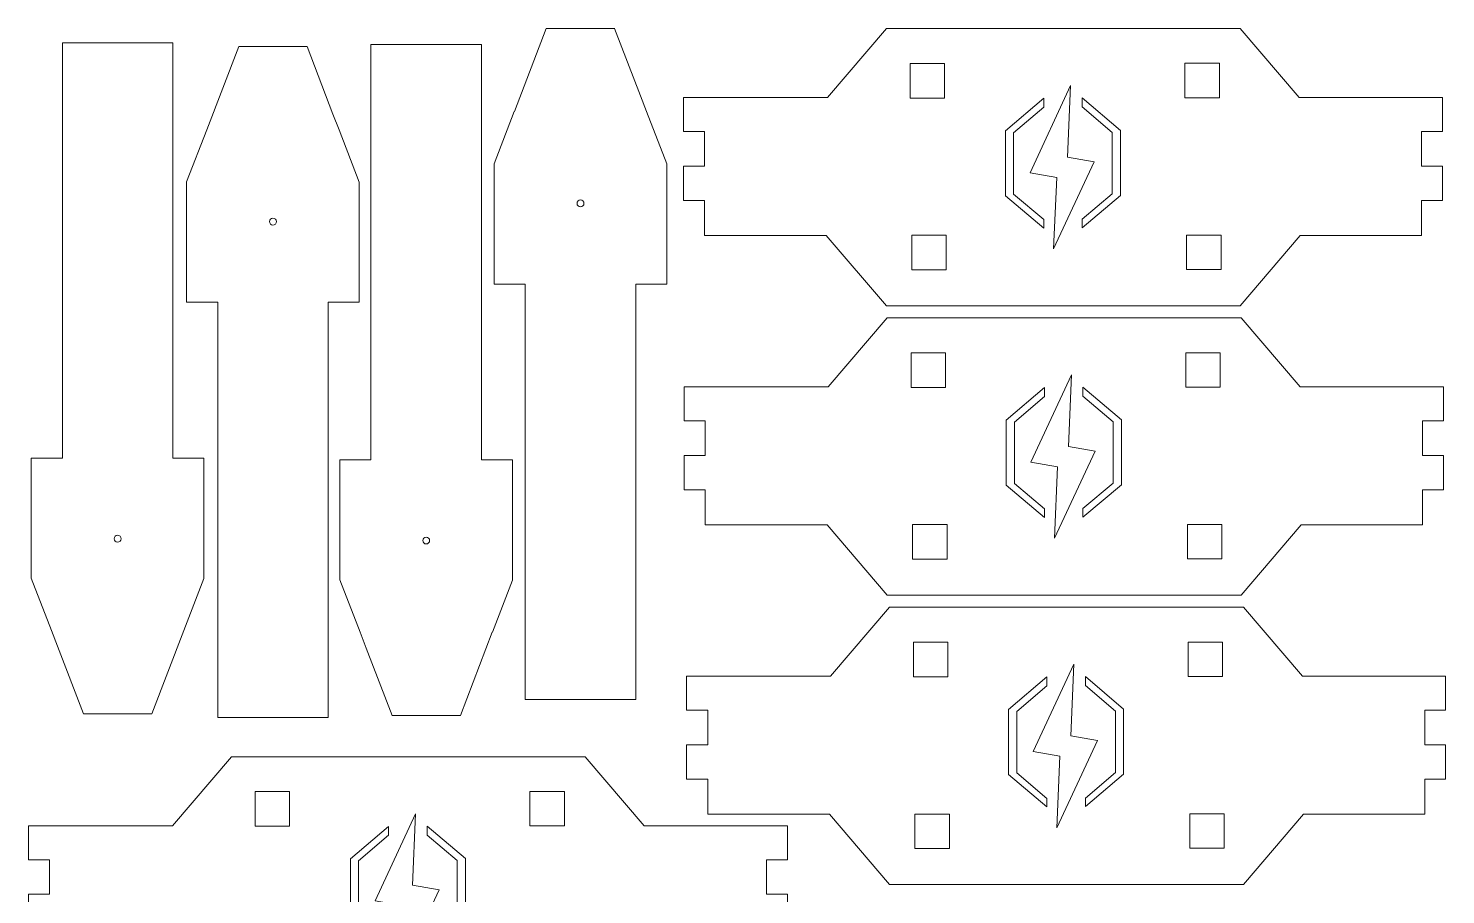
# Model space of a CAD drawing. Header units: centimetres. Extents: x -11.2 to 25.8, y -9.3 to 14.8.
# Drawn here: x -9.7 to 10.84, y 2.24 to 14.8 of the extents above; entities that cross this region are included whole.
import ezdxf

# ---------------------------------------------------------------- set-up
doc = ezdxf.new("R2010")
doc.units = ezdxf.units.CM
doc.header["$MEASUREMENT"] = 0
doc.layers.add('Capa 1', color=7, linetype='Continuous')

msp = doc.modelspace()

# ---------------------------------------------------------------- linework, layer by layer
at = {"layer": 'Capa 1', "color": 242, "lineweight": 20}
for points, knots in [([(-0.444, 12.829), (-0.444, 12.829), (-0.444, 11.089), (-0.444, 11.089), (-0.444, 11.089), (-0.444, 11.089), (-0.894, 11.089), (-0.894, 11.089), (-0.894, 11.089), (-0.894, 11.089), (-0.894, 5.069), (-0.894, 5.069), (-0.894, 5.069), (-0.894, 5.069), (-1.058, 5.069), (-1.058, 5.069), (-1.058, 5.069), (-1.058, 5.069), (-2.373, 5.069), (-2.373, 5.069), (-2.373, 5.069), (-2.373, 5.069), (-2.494, 5.069), (-2.494, 5.069), (-2.494, 5.069), (-2.494, 5.069), (-2.494, 11.089), (-2.494, 11.089), (-2.494, 11.089), (-2.494, 11.089), (-2.944, 11.089), (-2.944, 11.089), (-2.944, 11.089), (-2.944, 11.089), (-2.944, 12.832), (-2.944, 12.832), (-2.944, 12.832), (-2.944, 12.832), (-2.653, 13.589), (-2.653, 13.589), (-2.653, 13.589), (-2.653, 13.589), (-2.652, 13.589), (-2.652, 13.589), (-2.652, 13.589), (-2.652, 13.589), (-2.19, 14.795), (-2.19, 14.795), (-2.19, 14.795), (-2.19, 14.795), (-1.198, 14.795), (-1.198, 14.795), (-1.198, 14.795), (-1.198, 14.795), (-1.198, 14.795), (-1.198, 14.795), (-1.198, 14.795), (-1.198, 14.795), (-1.199, 14.795), (-1.199, 14.795), (-1.199, 14.795), (-1.199, 14.795), (-0.823, 13.817), (-0.823, 13.817), (-0.823, 13.817), (-0.823, 13.817), (-0.736, 13.589), (-0.736, 13.589), (-0.736, 13.589), (-0.736, 13.589), (-0.736, 13.589), (-0.736, 13.589), (-0.736, 13.589), (-0.736, 13.589), (-0.444, 12.829), (-0.444, 12.829)], [0, 0, 0, 0, 0.05, 0.05, 0.05, 0.05, 0.1, 0.1, 0.1, 0.1, 0.15, 0.15, 0.15, 0.15, 0.2, 0.2, 0.2, 0.2, 0.25, 0.25, 0.25, 0.25, 0.3, 0.3, 0.3, 0.3, 0.35, 0.35, 0.35, 0.35, 0.4, 0.4, 0.4, 0.4, 0.45, 0.45, 0.45, 0.45, 0.5, 0.5, 0.5, 0.5, 0.55, 0.55, 0.55, 0.55, 0.6, 0.6, 0.6, 0.6, 0.65, 0.65, 0.65, 0.65, 0.7, 0.7, 0.7, 0.7, 0.75, 0.75, 0.75, 0.75, 0.8, 0.8, 0.8, 0.8, 0.85, 0.85, 0.85, 0.85, 0.9, 0.9, 0.9, 0.9, 1, 1, 1, 1]), ([(-0.203, 13.791), (-0.203, 13.791), (1.884, 13.791), (1.884, 13.791), (1.884, 13.791), (1.884, 13.791), (2.739, 14.791), (2.739, 14.791), (2.739, 14.791), (2.739, 14.791), (7.865, 14.791), (7.865, 14.791), (7.865, 14.791), (7.865, 14.791), (8.72, 13.791), (8.72, 13.791), (8.72, 13.791), (8.72, 13.791), (10.797, 13.791), (10.797, 13.791), (10.797, 13.791), (10.797, 13.791), (10.797, 13.298), (10.797, 13.298), (10.797, 13.298), (10.797, 13.298), (10.495, 13.298), (10.495, 13.298), (10.495, 13.298), (10.495, 13.298), (10.495, 12.798), (10.495, 12.798), (10.495, 12.798), (10.495, 12.798), (10.797, 12.798), (10.797, 12.798), (10.797, 12.798), (10.797, 12.798), (10.797, 12.298), (10.797, 12.298), (10.797, 12.298), (10.797, 12.298), (10.495, 12.298), (10.495, 12.298), (10.495, 12.298), (10.495, 12.298), (10.495, 11.798), (10.495, 11.798), (10.495, 11.798), (10.495, 11.798), (10.495, 11.791), (10.495, 11.791), (10.495, 11.791), (10.495, 11.791), (8.737, 11.791), (8.737, 11.791), (8.737, 11.791), (8.737, 11.791), (7.866, 10.771), (7.866, 10.771), (7.866, 10.771), (7.866, 10.771), (2.739, 10.771), (2.739, 10.771), (2.739, 10.771), (2.739, 10.771), (1.868, 11.791), (1.868, 11.791), (1.868, 11.791), (1.868, 11.791), (0.102, 11.791), (0.102, 11.791), (0.102, 11.791), (0.102, 11.791), (0.102, 11.799), (0.102, 11.799), (0.102, 11.799), (0.102, 11.799), (0.102, 12.299), (0.102, 12.299), (0.102, 12.299), (0.102, 12.299), (-0.203, 12.299), (-0.203, 12.299), (-0.203, 12.299), (-0.203, 12.299), (-0.203, 12.799), (-0.203, 12.799), (-0.203, 12.799), (-0.203, 12.799), (0.102, 12.799), (0.102, 12.799), (0.102, 12.799), (0.102, 12.799), (0.102, 13.299), (0.102, 13.299), (0.102, 13.299), (0.102, 13.299), (-0.203, 13.299), (-0.203, 13.299), (-0.203, 13.299), (-0.203, 13.299), (-0.203, 13.791), (-0.203, 13.791)], [0, 0, 0, 0, 0.037037, 0.037037, 0.037037, 0.037037, 0.074074, 0.074074, 0.074074, 0.074074, 0.111111, 0.111111, 0.111111, 0.111111, 0.148148, 0.148148, 0.148148, 0.148148, 0.185185, 0.185185, 0.185185, 0.185185, 0.222222, 0.222222, 0.222222, 0.222222, 0.259259, 0.259259, 0.259259, 0.259259, 0.296296, 0.296296, 0.296296, 0.296296, 0.333333, 0.333333, 0.333333, 0.333333, 0.37037, 0.37037, 0.37037, 0.37037, 0.407407, 0.407407, 0.407407, 0.407407, 0.444444, 0.444444, 0.444444, 0.444444, 0.481481, 0.481481, 0.481481, 0.481481, 0.518519, 0.518519, 0.518519, 0.518519, 0.555556, 0.555556, 0.555556, 0.555556, 0.592593, 0.592593, 0.592593, 0.592593, 0.62963, 0.62963, 0.62963, 0.62963, 0.666667, 0.666667, 0.666667, 0.666667, 0.703704, 0.703704, 0.703704, 0.703704, 0.740741, 0.740741, 0.740741, 0.740741, 0.777778, 0.777778, 0.777778, 0.777778, 0.814815, 0.814815, 0.814815, 0.814815, 0.851852, 0.851852, 0.851852, 0.851852, 0.888889, 0.888889, 0.888889, 0.888889, 0.925926, 0.925926, 0.925926, 0.925926, 1, 1, 1, 1]), ([(-9.652, 6.827), (-9.652, 6.827), (-9.652, 8.567), (-9.652, 8.567), (-9.652, 8.567), (-9.652, 8.567), (-9.202, 8.567), (-9.202, 8.567), (-9.202, 8.567), (-9.202, 8.567), (-9.202, 14.586), (-9.202, 14.586), (-9.202, 14.586), (-9.202, 14.586), (-9.037, 14.586), (-9.037, 14.586), (-9.037, 14.586), (-9.037, 14.586), (-7.723, 14.586), (-7.723, 14.586), (-7.723, 14.586), (-7.723, 14.586), (-7.602, 14.586), (-7.602, 14.586), (-7.602, 14.586), (-7.602, 14.586), (-7.602, 8.567), (-7.602, 8.567), (-7.602, 8.567), (-7.602, 8.567), (-7.152, 8.567), (-7.152, 8.567), (-7.152, 8.567), (-7.152, 8.567), (-7.152, 6.823), (-7.152, 6.823), (-7.152, 6.823), (-7.152, 6.823), (-7.442, 6.067), (-7.442, 6.067), (-7.442, 6.067), (-7.442, 6.067), (-7.444, 6.067), (-7.444, 6.067), (-7.444, 6.067), (-7.444, 6.067), (-7.906, 4.861), (-7.906, 4.861), (-7.906, 4.861), (-7.906, 4.861), (-8.898, 4.861), (-8.898, 4.861), (-8.898, 4.861), (-8.898, 4.861), (-8.898, 4.861), (-8.898, 4.861), (-8.898, 4.861), (-8.898, 4.861), (-8.897, 4.861), (-8.897, 4.861), (-8.897, 4.861), (-8.897, 4.861), (-9.272, 5.839), (-9.272, 5.839), (-9.272, 5.839), (-9.272, 5.839), (-9.36, 6.067), (-9.36, 6.067), (-9.36, 6.067), (-9.36, 6.067), (-9.36, 6.067), (-9.36, 6.067), (-9.36, 6.067), (-9.36, 6.067), (-9.652, 6.827), (-9.652, 6.827)], [0, 0, 0, 0, 0.05, 0.05, 0.05, 0.05, 0.1, 0.1, 0.1, 0.1, 0.15, 0.15, 0.15, 0.15, 0.2, 0.2, 0.2, 0.2, 0.25, 0.25, 0.25, 0.25, 0.3, 0.3, 0.3, 0.3, 0.35, 0.35, 0.35, 0.35, 0.4, 0.4, 0.4, 0.4, 0.45, 0.45, 0.45, 0.45, 0.5, 0.5, 0.5, 0.5, 0.55, 0.55, 0.55, 0.55, 0.6, 0.6, 0.6, 0.6, 0.65, 0.65, 0.65, 0.65, 0.7, 0.7, 0.7, 0.7, 0.75, 0.75, 0.75, 0.75, 0.8, 0.8, 0.8, 0.8, 0.85, 0.85, 0.85, 0.85, 0.9, 0.9, 0.9, 0.9, 1, 1, 1, 1]), ([(-4.901, 12.564), (-4.901, 12.564), (-4.901, 10.824), (-4.901, 10.824), (-4.901, 10.824), (-4.901, 10.824), (-5.351, 10.824), (-5.351, 10.824), (-5.351, 10.824), (-5.351, 10.824), (-5.351, 4.805), (-5.351, 4.805), (-5.351, 4.805), (-5.351, 4.805), (-5.516, 4.805), (-5.516, 4.805), (-5.516, 4.805), (-5.516, 4.805), (-6.83, 4.805), (-6.83, 4.805), (-6.83, 4.805), (-6.83, 4.805), (-6.951, 4.805), (-6.951, 4.805), (-6.951, 4.805), (-6.951, 4.805), (-6.951, 10.824), (-6.951, 10.824), (-6.951, 10.824), (-6.951, 10.824), (-7.401, 10.824), (-7.401, 10.824), (-7.401, 10.824), (-7.401, 10.824), (-7.401, 12.568), (-7.401, 12.568), (-7.401, 12.568), (-7.401, 12.568), (-7.111, 13.324), (-7.111, 13.324), (-7.111, 13.324), (-7.111, 13.324), (-7.109, 13.324), (-7.109, 13.324), (-7.109, 13.324), (-7.109, 13.324), (-6.647, 14.53), (-6.647, 14.53), (-6.647, 14.53), (-6.647, 14.53), (-5.655, 14.53), (-5.655, 14.53), (-5.655, 14.53), (-5.655, 14.53), (-5.655, 14.53), (-5.655, 14.53), (-5.655, 14.53), (-5.655, 14.53), (-5.656, 14.53), (-5.656, 14.53), (-5.656, 14.53), (-5.656, 14.53), (-5.281, 13.552), (-5.281, 13.552), (-5.281, 13.552), (-5.281, 13.552), (-5.193, 13.324), (-5.193, 13.324), (-5.193, 13.324), (-5.193, 13.324), (-5.193, 13.324), (-5.193, 13.324), (-5.193, 13.324), (-5.193, 13.324), (-4.901, 12.564), (-4.901, 12.564)], [0, 0, 0, 0, 0.05, 0.05, 0.05, 0.05, 0.1, 0.1, 0.1, 0.1, 0.15, 0.15, 0.15, 0.15, 0.2, 0.2, 0.2, 0.2, 0.25, 0.25, 0.25, 0.25, 0.3, 0.3, 0.3, 0.3, 0.35, 0.35, 0.35, 0.35, 0.4, 0.4, 0.4, 0.4, 0.45, 0.45, 0.45, 0.45, 0.5, 0.5, 0.5, 0.5, 0.55, 0.55, 0.55, 0.55, 0.6, 0.6, 0.6, 0.6, 0.65, 0.65, 0.65, 0.65, 0.7, 0.7, 0.7, 0.7, 0.75, 0.75, 0.75, 0.75, 0.8, 0.8, 0.8, 0.8, 0.85, 0.85, 0.85, 0.85, 0.9, 0.9, 0.9, 0.9, 1, 1, 1, 1]), ([(-5.18, 6.801), (-5.18, 6.801), (-5.18, 8.541), (-5.18, 8.541), (-5.18, 8.541), (-5.18, 8.541), (-4.73, 8.541), (-4.73, 8.541), (-4.73, 8.541), (-4.73, 8.541), (-4.73, 14.56), (-4.73, 14.56), (-4.73, 14.56), (-4.73, 14.56), (-4.566, 14.56), (-4.566, 14.56), (-4.566, 14.56), (-4.566, 14.56), (-3.251, 14.56), (-3.251, 14.56), (-3.251, 14.56), (-3.251, 14.56), (-3.13, 14.56), (-3.13, 14.56), (-3.13, 14.56), (-3.13, 14.56), (-3.13, 8.541), (-3.13, 8.541), (-3.13, 8.541), (-3.13, 8.541), (-2.68, 8.541), (-2.68, 8.541), (-2.68, 8.541), (-2.68, 8.541), (-2.68, 6.797), (-2.68, 6.797), (-2.68, 6.797), (-2.68, 6.797), (-2.971, 6.041), (-2.971, 6.041), (-2.971, 6.041), (-2.971, 6.041), (-2.973, 6.041), (-2.973, 6.041), (-2.973, 6.041), (-2.973, 6.041), (-3.434, 4.834), (-3.434, 4.834), (-3.434, 4.834), (-3.434, 4.834), (-4.426, 4.834), (-4.426, 4.834), (-4.426, 4.834), (-4.426, 4.834), (-4.426, 4.834), (-4.426, 4.834), (-4.426, 4.834), (-4.426, 4.834), (-4.425, 4.834), (-4.425, 4.834), (-4.425, 4.834), (-4.425, 4.834), (-4.801, 5.813), (-4.801, 5.813), (-4.801, 5.813), (-4.801, 5.813), (-4.888, 6.041), (-4.888, 6.041), (-4.888, 6.041), (-4.888, 6.041), (-4.888, 6.041), (-4.888, 6.041), (-4.888, 6.041), (-4.888, 6.041), (-5.18, 6.801), (-5.18, 6.801)], [0, 0, 0, 0, 0.05, 0.05, 0.05, 0.05, 0.1, 0.1, 0.1, 0.1, 0.15, 0.15, 0.15, 0.15, 0.2, 0.2, 0.2, 0.2, 0.25, 0.25, 0.25, 0.25, 0.3, 0.3, 0.3, 0.3, 0.35, 0.35, 0.35, 0.35, 0.4, 0.4, 0.4, 0.4, 0.45, 0.45, 0.45, 0.45, 0.5, 0.5, 0.5, 0.5, 0.55, 0.55, 0.55, 0.55, 0.6, 0.6, 0.6, 0.6, 0.65, 0.65, 0.65, 0.65, 0.7, 0.7, 0.7, 0.7, 0.75, 0.75, 0.75, 0.75, 0.8, 0.8, 0.8, 0.8, 0.85, 0.85, 0.85, 0.85, 0.9, 0.9, 0.9, 0.9, 1, 1, 1, 1]), ([(3.083, 14.284), (3.083, 14.284), (3.583, 14.284), (3.583, 14.284), (3.583, 14.284), (3.583, 14.284), (3.583, 13.784), (3.583, 13.784), (3.583, 13.784), (3.583, 13.784), (3.083, 13.784), (3.083, 13.784), (3.083, 13.784), (3.083, 13.784), (3.083, 14.284), (3.083, 14.284)], [0, 0, 0, 0, 0.2, 0.2, 0.2, 0.2, 0.4, 0.4, 0.4, 0.4, 0.6, 0.6, 0.6, 0.6, 1, 1, 1, 1]), ([(7.065, 14.288), (7.065, 14.288), (7.565, 14.288), (7.565, 14.288), (7.565, 14.288), (7.565, 14.288), (7.565, 13.788), (7.565, 13.788), (7.565, 13.788), (7.565, 13.788), (7.065, 13.788), (7.065, 13.788), (7.065, 13.788), (7.065, 13.788), (7.065, 14.288), (7.065, 14.288)], [0, 0, 0, 0, 0.2, 0.2, 0.2, 0.2, 0.4, 0.4, 0.4, 0.4, 0.6, 0.6, 0.6, 0.6, 1, 1, 1, 1]), ([(4.463, 12.368), (4.463, 12.368), (4.463, 13.31), (4.463, 13.31), (4.463, 13.31), (4.463, 13.31), (5.019, 13.781), (5.019, 13.781), (5.019, 13.781), (5.019, 13.781), (5.019, 13.651), (5.019, 13.651), (5.019, 13.651), (5.019, 13.651), (4.581, 13.28), (4.581, 13.28), (4.581, 13.28), (4.581, 13.28), (4.581, 12.393), (4.581, 12.393), (4.581, 12.393), (4.581, 12.393), (5.019, 12.022), (5.019, 12.022), (5.019, 12.022), (5.019, 12.022), (5.019, 11.897), (5.019, 11.897), (5.019, 11.897), (5.019, 11.897), (4.463, 12.368), (4.463, 12.368)], [0, 0, 0, 0, 0.111111, 0.111111, 0.111111, 0.111111, 0.222222, 0.222222, 0.222222, 0.222222, 0.333333, 0.333333, 0.333333, 0.333333, 0.444444, 0.444444, 0.444444, 0.444444, 0.555556, 0.555556, 0.555556, 0.555556, 0.666667, 0.666667, 0.666667, 0.666667, 0.777778, 0.777778, 0.777778, 0.777778, 1, 1, 1, 1]), ([(5.162, 11.598), (5.162, 11.598), (5.749, 12.861), (5.749, 12.861), (5.749, 12.861), (5.749, 12.861), (5.364, 12.929), (5.364, 12.929), (5.364, 12.929), (5.364, 12.929), (5.409, 13.965), (5.409, 13.965), (5.409, 13.965), (5.409, 13.965), (4.821, 12.702), (4.821, 12.702), (4.821, 12.702), (4.821, 12.702), (5.207, 12.634), (5.207, 12.634), (5.207, 12.634), (5.207, 12.634), (5.162, 11.598), (5.162, 11.598)], [0, 0, 0, 0, 0.142857, 0.142857, 0.142857, 0.142857, 0.285714, 0.285714, 0.285714, 0.285714, 0.428571, 0.428571, 0.428571, 0.428571, 0.571429, 0.571429, 0.571429, 0.571429, 0.714286, 0.714286, 0.714286, 0.714286, 1, 1, 1, 1]), ([(6.131, 12.373), (6.131, 12.373), (6.131, 13.315), (6.131, 13.315), (6.131, 13.315), (6.131, 13.315), (5.575, 13.786), (5.575, 13.786), (5.575, 13.786), (5.575, 13.786), (5.575, 13.656), (5.575, 13.656), (5.575, 13.656), (5.575, 13.656), (6.013, 13.285), (6.013, 13.285), (6.013, 13.285), (6.013, 13.285), (6.013, 12.397), (6.013, 12.397), (6.013, 12.397), (6.013, 12.397), (5.575, 12.027), (5.575, 12.027), (5.575, 12.027), (5.575, 12.027), (5.575, 11.902), (5.575, 11.902), (5.575, 11.902), (5.575, 11.902), (6.131, 12.373), (6.131, 12.373)], [0, 0, 0, 0, 0.111111, 0.111111, 0.111111, 0.111111, 0.222222, 0.222222, 0.222222, 0.222222, 0.333333, 0.333333, 0.333333, 0.333333, 0.444444, 0.444444, 0.444444, 0.444444, 0.555556, 0.555556, 0.555556, 0.555556, 0.666667, 0.666667, 0.666667, 0.666667, 0.777778, 0.777778, 0.777778, 0.777778, 1, 1, 1, 1]), ([(-1.644, 12.258), (-1.644, 12.231), (-1.666, 12.208), (-1.694, 12.208), (-1.694, 12.208), (-1.722, 12.208), (-1.744, 12.231), (-1.744, 12.258), (-1.744, 12.258), (-1.744, 12.286), (-1.722, 12.308), (-1.694, 12.308), (-1.694, 12.308), (-1.666, 12.308), (-1.644, 12.286), (-1.644, 12.258)], [0, 0, 0, 0, 0.2, 0.2, 0.2, 0.2, 0.4, 0.4, 0.4, 0.4, 0.6, 0.6, 0.6, 0.6, 1, 1, 1, 1]), ([(-6.101, 11.994), (-6.101, 11.966), (-6.124, 11.944), (-6.151, 11.944), (-6.151, 11.944), (-6.179, 11.944), (-6.201, 11.966), (-6.201, 11.994), (-6.201, 11.994), (-6.201, 12.021), (-6.179, 12.044), (-6.151, 12.044), (-6.151, 12.044), (-6.124, 12.044), (-6.101, 12.021), (-6.101, 11.994)], [0, 0, 0, 0, 0.2, 0.2, 0.2, 0.2, 0.4, 0.4, 0.4, 0.4, 0.6, 0.6, 0.6, 0.6, 1, 1, 1, 1]), ([(3.106, 11.795), (3.106, 11.795), (3.606, 11.795), (3.606, 11.795), (3.606, 11.795), (3.606, 11.795), (3.606, 11.295), (3.606, 11.295), (3.606, 11.295), (3.606, 11.295), (3.106, 11.295), (3.106, 11.295), (3.106, 11.295), (3.106, 11.295), (3.106, 11.795), (3.106, 11.795)], [0, 0, 0, 0, 0.2, 0.2, 0.2, 0.2, 0.4, 0.4, 0.4, 0.4, 0.6, 0.6, 0.6, 0.6, 1, 1, 1, 1]), ([(7.088, 11.799), (7.088, 11.799), (7.588, 11.799), (7.588, 11.799), (7.588, 11.799), (7.588, 11.799), (7.588, 11.299), (7.588, 11.299), (7.588, 11.299), (7.588, 11.299), (7.088, 11.299), (7.088, 11.299), (7.088, 11.299), (7.088, 11.299), (7.088, 11.799), (7.088, 11.799)], [0, 0, 0, 0, 0.2, 0.2, 0.2, 0.2, 0.4, 0.4, 0.4, 0.4, 0.6, 0.6, 0.6, 0.6, 1, 1, 1, 1]), ([(-0.19, 9.598), (-0.19, 9.598), (1.897, 9.598), (1.897, 9.598), (1.897, 9.598), (1.897, 9.598), (2.752, 10.598), (2.752, 10.598), (2.752, 10.598), (2.752, 10.598), (7.878, 10.598), (7.878, 10.598), (7.878, 10.598), (7.878, 10.598), (8.733, 9.598), (8.733, 9.598), (8.733, 9.598), (8.733, 9.598), (10.81, 9.598), (10.81, 9.598), (10.81, 9.598), (10.81, 9.598), (10.81, 9.105), (10.81, 9.105), (10.81, 9.105), (10.81, 9.105), (10.508, 9.105), (10.508, 9.105), (10.508, 9.105), (10.508, 9.105), (10.508, 8.605), (10.508, 8.605), (10.508, 8.605), (10.508, 8.605), (10.81, 8.605), (10.81, 8.605), (10.81, 8.605), (10.81, 8.605), (10.81, 8.105), (10.81, 8.105), (10.81, 8.105), (10.81, 8.105), (10.508, 8.105), (10.508, 8.105), (10.508, 8.105), (10.508, 8.105), (10.508, 7.605), (10.508, 7.605), (10.508, 7.605), (10.508, 7.605), (10.508, 7.598), (10.508, 7.598), (10.508, 7.598), (10.508, 7.598), (8.75, 7.598), (8.75, 7.598), (8.75, 7.598), (8.75, 7.598), (7.878, 6.578), (7.878, 6.578), (7.878, 6.578), (7.878, 6.578), (2.752, 6.578), (2.752, 6.578), (2.752, 6.578), (2.752, 6.578), (1.881, 7.598), (1.881, 7.598), (1.881, 7.598), (1.881, 7.598), (0.115, 7.598), (0.115, 7.598), (0.115, 7.598), (0.115, 7.598), (0.115, 7.605), (0.115, 7.605), (0.115, 7.605), (0.115, 7.605), (0.115, 8.105), (0.115, 8.105), (0.115, 8.105), (0.115, 8.105), (-0.19, 8.105), (-0.19, 8.105), (-0.19, 8.105), (-0.19, 8.105), (-0.19, 8.605), (-0.19, 8.605), (-0.19, 8.605), (-0.19, 8.605), (0.115, 8.605), (0.115, 8.605), (0.115, 8.605), (0.115, 8.605), (0.115, 9.105), (0.115, 9.105), (0.115, 9.105), (0.115, 9.105), (-0.19, 9.105), (-0.19, 9.105), (-0.19, 9.105), (-0.19, 9.105), (-0.19, 9.598), (-0.19, 9.598)], [0, 0, 0, 0, 0.037037, 0.037037, 0.037037, 0.037037, 0.074074, 0.074074, 0.074074, 0.074074, 0.111111, 0.111111, 0.111111, 0.111111, 0.148148, 0.148148, 0.148148, 0.148148, 0.185185, 0.185185, 0.185185, 0.185185, 0.222222, 0.222222, 0.222222, 0.222222, 0.259259, 0.259259, 0.259259, 0.259259, 0.296296, 0.296296, 0.296296, 0.296296, 0.333333, 0.333333, 0.333333, 0.333333, 0.37037, 0.37037, 0.37037, 0.37037, 0.407407, 0.407407, 0.407407, 0.407407, 0.444444, 0.444444, 0.444444, 0.444444, 0.481481, 0.481481, 0.481481, 0.481481, 0.518519, 0.518519, 0.518519, 0.518519, 0.555556, 0.555556, 0.555556, 0.555556, 0.592593, 0.592593, 0.592593, 0.592593, 0.62963, 0.62963, 0.62963, 0.62963, 0.666667, 0.666667, 0.666667, 0.666667, 0.703704, 0.703704, 0.703704, 0.703704, 0.740741, 0.740741, 0.740741, 0.740741, 0.777778, 0.777778, 0.777778, 0.777778, 0.814815, 0.814815, 0.814815, 0.814815, 0.851852, 0.851852, 0.851852, 0.851852, 0.888889, 0.888889, 0.888889, 0.888889, 0.925926, 0.925926, 0.925926, 0.925926, 1, 1, 1, 1]), ([(3.096, 10.091), (3.096, 10.091), (3.596, 10.091), (3.596, 10.091), (3.596, 10.091), (3.596, 10.091), (3.596, 9.591), (3.596, 9.591), (3.596, 9.591), (3.596, 9.591), (3.096, 9.591), (3.096, 9.591), (3.096, 9.591), (3.096, 9.591), (3.096, 10.091), (3.096, 10.091)], [0, 0, 0, 0, 0.2, 0.2, 0.2, 0.2, 0.4, 0.4, 0.4, 0.4, 0.6, 0.6, 0.6, 0.6, 1, 1, 1, 1]), ([(7.078, 10.094), (7.078, 10.094), (7.578, 10.094), (7.578, 10.094), (7.578, 10.094), (7.578, 10.094), (7.578, 9.594), (7.578, 9.594), (7.578, 9.594), (7.578, 9.594), (7.078, 9.594), (7.078, 9.594), (7.078, 9.594), (7.078, 9.594), (7.078, 10.094), (7.078, 10.094)], [0, 0, 0, 0, 0.2, 0.2, 0.2, 0.2, 0.4, 0.4, 0.4, 0.4, 0.6, 0.6, 0.6, 0.6, 1, 1, 1, 1]), ([(5.175, 7.404), (5.175, 7.404), (5.762, 8.668), (5.762, 8.668), (5.762, 8.668), (5.762, 8.668), (5.377, 8.736), (5.377, 8.736), (5.377, 8.736), (5.377, 8.736), (5.422, 9.772), (5.422, 9.772), (5.422, 9.772), (5.422, 9.772), (4.834, 8.509), (4.834, 8.509), (4.834, 8.509), (4.834, 8.509), (5.22, 8.441), (5.22, 8.441), (5.22, 8.441), (5.22, 8.441), (5.175, 7.404), (5.175, 7.404)], [0, 0, 0, 0, 0.142857, 0.142857, 0.142857, 0.142857, 0.285714, 0.285714, 0.285714, 0.285714, 0.428571, 0.428571, 0.428571, 0.428571, 0.571429, 0.571429, 0.571429, 0.571429, 0.714286, 0.714286, 0.714286, 0.714286, 1, 1, 1, 1]), ([(4.476, 8.175), (4.476, 8.175), (4.476, 9.117), (4.476, 9.117), (4.476, 9.117), (4.476, 9.117), (5.031, 9.588), (5.031, 9.588), (5.031, 9.588), (5.031, 9.588), (5.031, 9.458), (5.031, 9.458), (5.031, 9.458), (5.031, 9.458), (4.594, 9.087), (4.594, 9.087), (4.594, 9.087), (4.594, 9.087), (4.594, 8.2), (4.594, 8.2), (4.594, 8.2), (4.594, 8.2), (5.031, 7.829), (5.031, 7.829), (5.031, 7.829), (5.031, 7.829), (5.031, 7.704), (5.031, 7.704), (5.031, 7.704), (5.031, 7.704), (4.476, 8.175), (4.476, 8.175)], [0, 0, 0, 0, 0.111111, 0.111111, 0.111111, 0.111111, 0.222222, 0.222222, 0.222222, 0.222222, 0.333333, 0.333333, 0.333333, 0.333333, 0.444444, 0.444444, 0.444444, 0.444444, 0.555556, 0.555556, 0.555556, 0.555556, 0.666667, 0.666667, 0.666667, 0.666667, 0.777778, 0.777778, 0.777778, 0.777778, 1, 1, 1, 1]), ([(6.144, 8.18), (6.144, 8.18), (6.144, 9.122), (6.144, 9.122), (6.144, 9.122), (6.144, 9.122), (5.588, 9.593), (5.588, 9.593), (5.588, 9.593), (5.588, 9.593), (5.588, 9.463), (5.588, 9.463), (5.588, 9.463), (5.588, 9.463), (6.026, 9.092), (6.026, 9.092), (6.026, 9.092), (6.026, 9.092), (6.026, 8.204), (6.026, 8.204), (6.026, 8.204), (6.026, 8.204), (5.588, 7.833), (5.588, 7.833), (5.588, 7.833), (5.588, 7.833), (5.588, 7.709), (5.588, 7.709), (5.588, 7.709), (5.588, 7.709), (6.144, 8.18), (6.144, 8.18)], [0, 0, 0, 0, 0.111111, 0.111111, 0.111111, 0.111111, 0.222222, 0.222222, 0.222222, 0.222222, 0.333333, 0.333333, 0.333333, 0.333333, 0.444444, 0.444444, 0.444444, 0.444444, 0.555556, 0.555556, 0.555556, 0.555556, 0.666667, 0.666667, 0.666667, 0.666667, 0.777778, 0.777778, 0.777778, 0.777778, 1, 1, 1, 1]), ([(3.118, 7.602), (3.118, 7.602), (3.618, 7.602), (3.618, 7.602), (3.618, 7.602), (3.618, 7.602), (3.618, 7.102), (3.618, 7.102), (3.618, 7.102), (3.618, 7.102), (3.118, 7.102), (3.118, 7.102), (3.118, 7.102), (3.118, 7.102), (3.118, 7.602), (3.118, 7.602)], [0, 0, 0, 0, 0.2, 0.2, 0.2, 0.2, 0.4, 0.4, 0.4, 0.4, 0.6, 0.6, 0.6, 0.6, 1, 1, 1, 1]), ([(7.1, 7.605), (7.1, 7.605), (7.6, 7.605), (7.6, 7.605), (7.6, 7.605), (7.6, 7.605), (7.6, 7.105), (7.6, 7.105), (7.6, 7.105), (7.6, 7.105), (7.1, 7.105), (7.1, 7.105), (7.1, 7.105), (7.1, 7.105), (7.1, 7.605), (7.1, 7.605)], [0, 0, 0, 0, 0.2, 0.2, 0.2, 0.2, 0.4, 0.4, 0.4, 0.4, 0.6, 0.6, 0.6, 0.6, 1, 1, 1, 1]), ([(-8.452, 7.397), (-8.452, 7.425), (-8.429, 7.447), (-8.402, 7.447), (-8.402, 7.447), (-8.374, 7.447), (-8.352, 7.425), (-8.352, 7.397), (-8.352, 7.397), (-8.352, 7.369), (-8.374, 7.347), (-8.402, 7.347), (-8.402, 7.347), (-8.429, 7.347), (-8.452, 7.369), (-8.452, 7.397)], [0, 0, 0, 0, 0.2, 0.2, 0.2, 0.2, 0.4, 0.4, 0.4, 0.4, 0.6, 0.6, 0.6, 0.6, 1, 1, 1, 1]), ([(-3.98, 7.371), (-3.98, 7.398), (-3.958, 7.421), (-3.93, 7.421), (-3.93, 7.421), (-3.903, 7.421), (-3.88, 7.398), (-3.88, 7.371), (-3.88, 7.371), (-3.88, 7.343), (-3.903, 7.321), (-3.93, 7.321), (-3.93, 7.321), (-3.958, 7.321), (-3.98, 7.343), (-3.98, 7.371)], [0, 0, 0, 0, 0.2, 0.2, 0.2, 0.2, 0.4, 0.4, 0.4, 0.4, 0.6, 0.6, 0.6, 0.6, 1, 1, 1, 1]), ([(-0.157, 5.403), (-0.157, 5.403), (1.931, 5.403), (1.931, 5.403), (1.931, 5.403), (1.931, 5.403), (2.786, 6.403), (2.786, 6.403), (2.786, 6.403), (2.786, 6.403), (7.912, 6.403), (7.912, 6.403), (7.912, 6.403), (7.912, 6.403), (8.767, 5.403), (8.767, 5.403), (8.767, 5.403), (8.767, 5.403), (10.843, 5.403), (10.843, 5.403), (10.843, 5.403), (10.843, 5.403), (10.843, 4.91), (10.843, 4.91), (10.843, 4.91), (10.843, 4.91), (10.541, 4.91), (10.541, 4.91), (10.541, 4.91), (10.541, 4.91), (10.541, 4.41), (10.541, 4.41), (10.541, 4.41), (10.541, 4.41), (10.843, 4.41), (10.843, 4.41), (10.843, 4.41), (10.843, 4.41), (10.843, 3.91), (10.843, 3.91), (10.843, 3.91), (10.843, 3.91), (10.541, 3.91), (10.541, 3.91), (10.541, 3.91), (10.541, 3.91), (10.541, 3.41), (10.541, 3.41), (10.541, 3.41), (10.541, 3.41), (10.541, 3.403), (10.541, 3.403), (10.541, 3.403), (10.541, 3.403), (8.783, 3.403), (8.783, 3.403), (8.783, 3.403), (8.783, 3.403), (7.912, 2.383), (7.912, 2.383), (7.912, 2.383), (7.912, 2.383), (2.786, 2.383), (2.786, 2.383), (2.786, 2.383), (2.786, 2.383), (1.915, 3.403), (1.915, 3.403), (1.915, 3.403), (1.915, 3.403), (0.149, 3.403), (0.149, 3.403), (0.149, 3.403), (0.149, 3.403), (0.149, 3.41), (0.149, 3.41), (0.149, 3.41), (0.149, 3.41), (0.149, 3.91), (0.149, 3.91), (0.149, 3.91), (0.149, 3.91), (-0.157, 3.91), (-0.157, 3.91), (-0.157, 3.91), (-0.157, 3.91), (-0.157, 4.41), (-0.157, 4.41), (-0.157, 4.41), (-0.157, 4.41), (0.149, 4.41), (0.149, 4.41), (0.149, 4.41), (0.149, 4.41), (0.149, 4.91), (0.149, 4.91), (0.149, 4.91), (0.149, 4.91), (-0.157, 4.91), (-0.157, 4.91), (-0.157, 4.91), (-0.157, 4.91), (-0.157, 5.403), (-0.157, 5.403)], [0, 0, 0, 0, 0.037037, 0.037037, 0.037037, 0.037037, 0.074074, 0.074074, 0.074074, 0.074074, 0.111111, 0.111111, 0.111111, 0.111111, 0.148148, 0.148148, 0.148148, 0.148148, 0.185185, 0.185185, 0.185185, 0.185185, 0.222222, 0.222222, 0.222222, 0.222222, 0.259259, 0.259259, 0.259259, 0.259259, 0.296296, 0.296296, 0.296296, 0.296296, 0.333333, 0.333333, 0.333333, 0.333333, 0.37037, 0.37037, 0.37037, 0.37037, 0.407407, 0.407407, 0.407407, 0.407407, 0.444444, 0.444444, 0.444444, 0.444444, 0.481481, 0.481481, 0.481481, 0.481481, 0.518519, 0.518519, 0.518519, 0.518519, 0.555556, 0.555556, 0.555556, 0.555556, 0.592593, 0.592593, 0.592593, 0.592593, 0.62963, 0.62963, 0.62963, 0.62963, 0.666667, 0.666667, 0.666667, 0.666667, 0.703704, 0.703704, 0.703704, 0.703704, 0.740741, 0.740741, 0.740741, 0.740741, 0.777778, 0.777778, 0.777778, 0.777778, 0.814815, 0.814815, 0.814815, 0.814815, 0.851852, 0.851852, 0.851852, 0.851852, 0.888889, 0.888889, 0.888889, 0.888889, 0.925926, 0.925926, 0.925926, 0.925926, 1, 1, 1, 1]), ([(3.13, 5.896), (3.13, 5.896), (3.63, 5.896), (3.63, 5.896), (3.63, 5.896), (3.63, 5.896), (3.63, 5.396), (3.63, 5.396), (3.63, 5.396), (3.63, 5.396), (3.13, 5.396), (3.13, 5.396), (3.13, 5.396), (3.13, 5.396), (3.13, 5.896), (3.13, 5.896)], [0, 0, 0, 0, 0.2, 0.2, 0.2, 0.2, 0.4, 0.4, 0.4, 0.4, 0.6, 0.6, 0.6, 0.6, 1, 1, 1, 1]), ([(7.112, 5.899), (7.112, 5.899), (7.612, 5.899), (7.612, 5.899), (7.612, 5.899), (7.612, 5.899), (7.612, 5.399), (7.612, 5.399), (7.612, 5.399), (7.612, 5.399), (7.112, 5.399), (7.112, 5.399), (7.112, 5.399), (7.112, 5.399), (7.112, 5.899), (7.112, 5.899)], [0, 0, 0, 0, 0.2, 0.2, 0.2, 0.2, 0.4, 0.4, 0.4, 0.4, 0.6, 0.6, 0.6, 0.6, 1, 1, 1, 1]), ([(5.208, 3.209), (5.208, 3.209), (5.796, 4.473), (5.796, 4.473), (5.796, 4.473), (5.796, 4.473), (5.41, 4.541), (5.41, 4.541), (5.41, 4.541), (5.41, 4.541), (5.455, 5.577), (5.455, 5.577), (5.455, 5.577), (5.455, 5.577), (4.868, 4.314), (4.868, 4.314), (4.868, 4.314), (4.868, 4.314), (5.253, 4.246), (5.253, 4.246), (5.253, 4.246), (5.253, 4.246), (5.208, 3.209), (5.208, 3.209)], [0, 0, 0, 0, 0.142857, 0.142857, 0.142857, 0.142857, 0.285714, 0.285714, 0.285714, 0.285714, 0.428571, 0.428571, 0.428571, 0.428571, 0.571429, 0.571429, 0.571429, 0.571429, 0.714286, 0.714286, 0.714286, 0.714286, 1, 1, 1, 1]), ([(4.509, 3.98), (4.509, 3.98), (4.509, 4.922), (4.509, 4.922), (4.509, 4.922), (4.509, 4.922), (5.065, 5.393), (5.065, 5.393), (5.065, 5.393), (5.065, 5.393), (5.065, 5.263), (5.065, 5.263), (5.065, 5.263), (5.065, 5.263), (4.627, 4.892), (4.627, 4.892), (4.627, 4.892), (4.627, 4.892), (4.627, 4.005), (4.627, 4.005), (4.627, 4.005), (4.627, 4.005), (5.065, 3.634), (5.065, 3.634), (5.065, 3.634), (5.065, 3.634), (5.065, 3.509), (5.065, 3.509), (5.065, 3.509), (5.065, 3.509), (4.509, 3.98), (4.509, 3.98)], [0, 0, 0, 0, 0.111111, 0.111111, 0.111111, 0.111111, 0.222222, 0.222222, 0.222222, 0.222222, 0.333333, 0.333333, 0.333333, 0.333333, 0.444444, 0.444444, 0.444444, 0.444444, 0.555556, 0.555556, 0.555556, 0.555556, 0.666667, 0.666667, 0.666667, 0.666667, 0.777778, 0.777778, 0.777778, 0.777778, 1, 1, 1, 1]), ([(6.177, 3.985), (6.177, 3.985), (6.177, 4.927), (6.177, 4.927), (6.177, 4.927), (6.177, 4.927), (5.622, 5.398), (5.622, 5.398), (5.622, 5.398), (5.622, 5.398), (5.622, 5.268), (5.622, 5.268), (5.622, 5.268), (5.622, 5.268), (6.059, 4.897), (6.059, 4.897), (6.059, 4.897), (6.059, 4.897), (6.059, 4.009), (6.059, 4.009), (6.059, 4.009), (6.059, 4.009), (5.622, 3.639), (5.622, 3.639), (5.622, 3.639), (5.622, 3.639), (5.622, 3.514), (5.622, 3.514), (5.622, 3.514), (5.622, 3.514), (6.177, 3.985), (6.177, 3.985)], [0, 0, 0, 0, 0.111111, 0.111111, 0.111111, 0.111111, 0.222222, 0.222222, 0.222222, 0.222222, 0.333333, 0.333333, 0.333333, 0.333333, 0.444444, 0.444444, 0.444444, 0.444444, 0.555556, 0.555556, 0.555556, 0.555556, 0.666667, 0.666667, 0.666667, 0.666667, 0.777778, 0.777778, 0.777778, 0.777778, 1, 1, 1, 1]), ([(-9.695, 3.237), (-9.695, 3.237), (-7.608, 3.237), (-7.608, 3.237), (-7.608, 3.237), (-7.608, 3.237), (-6.753, 4.238), (-6.753, 4.238), (-6.753, 4.238), (-6.753, 4.238), (-1.627, 4.238), (-1.627, 4.238), (-1.627, 4.238), (-1.627, 4.238), (-0.772, 3.237), (-0.772, 3.237), (-0.772, 3.237), (-0.772, 3.237), (1.305, 3.237), (1.305, 3.237), (1.305, 3.237), (1.305, 3.237), (1.305, 2.744), (1.305, 2.744), (1.305, 2.744), (1.305, 2.744), (1.003, 2.744), (1.003, 2.744), (1.003, 2.744), (1.003, 2.744), (1.003, 2.244), (1.003, 2.244), (1.003, 2.244), (1.003, 2.244), (1.305, 2.244), (1.305, 2.244), (1.305, 2.244), (1.305, 2.244), (1.305, 1.744), (1.305, 1.744), (1.305, 1.744), (1.305, 1.744), (1.003, 1.744), (1.003, 1.744), (1.003, 1.744), (1.003, 1.744), (1.003, 1.244), (1.003, 1.244), (1.003, 1.244), (1.003, 1.244), (1.003, 1.237), (1.003, 1.237), (1.003, 1.237), (1.003, 1.237), (-0.756, 1.237), (-0.756, 1.237), (-0.756, 1.237), (-0.756, 1.237), (-1.627, 0.218), (-1.627, 0.218), (-1.627, 0.218), (-1.627, 0.218), (-6.753, 0.218), (-6.753, 0.218), (-6.753, 0.218), (-6.753, 0.218), (-7.624, 1.237), (-7.624, 1.237), (-7.624, 1.237), (-7.624, 1.237), (-9.39, 1.237), (-9.39, 1.237), (-9.39, 1.237), (-9.39, 1.237), (-9.39, 1.245), (-9.39, 1.245), (-9.39, 1.245), (-9.39, 1.245), (-9.39, 1.745), (-9.39, 1.745), (-9.39, 1.745), (-9.39, 1.745), (-9.695, 1.745), (-9.695, 1.745), (-9.695, 1.745), (-9.695, 1.745), (-9.695, 2.245), (-9.695, 2.245), (-9.695, 2.245), (-9.695, 2.245), (-9.39, 2.245), (-9.39, 2.245), (-9.39, 2.245), (-9.39, 2.245), (-9.39, 2.745), (-9.39, 2.745), (-9.39, 2.745), (-9.39, 2.745), (-9.695, 2.745), (-9.695, 2.745), (-9.695, 2.745), (-9.695, 2.745), (-9.695, 3.237), (-9.695, 3.237)], [0, 0, 0, 0, 0.037037, 0.037037, 0.037037, 0.037037, 0.074074, 0.074074, 0.074074, 0.074074, 0.111111, 0.111111, 0.111111, 0.111111, 0.148148, 0.148148, 0.148148, 0.148148, 0.185185, 0.185185, 0.185185, 0.185185, 0.222222, 0.222222, 0.222222, 0.222222, 0.259259, 0.259259, 0.259259, 0.259259, 0.296296, 0.296296, 0.296296, 0.296296, 0.333333, 0.333333, 0.333333, 0.333333, 0.37037, 0.37037, 0.37037, 0.37037, 0.407407, 0.407407, 0.407407, 0.407407, 0.444444, 0.444444, 0.444444, 0.444444, 0.481481, 0.481481, 0.481481, 0.481481, 0.518519, 0.518519, 0.518519, 0.518519, 0.555556, 0.555556, 0.555556, 0.555556, 0.592593, 0.592593, 0.592593, 0.592593, 0.62963, 0.62963, 0.62963, 0.62963, 0.666667, 0.666667, 0.666667, 0.666667, 0.703704, 0.703704, 0.703704, 0.703704, 0.740741, 0.740741, 0.740741, 0.740741, 0.777778, 0.777778, 0.777778, 0.777778, 0.814815, 0.814815, 0.814815, 0.814815, 0.851852, 0.851852, 0.851852, 0.851852, 0.888889, 0.888889, 0.888889, 0.888889, 0.925926, 0.925926, 0.925926, 0.925926, 1, 1, 1, 1]), ([(-6.409, 3.731), (-6.409, 3.731), (-5.909, 3.731), (-5.909, 3.731), (-5.909, 3.731), (-5.909, 3.731), (-5.909, 3.231), (-5.909, 3.231), (-5.909, 3.231), (-5.909, 3.231), (-6.409, 3.231), (-6.409, 3.231), (-6.409, 3.231), (-6.409, 3.231), (-6.409, 3.731), (-6.409, 3.731)], [0, 0, 0, 0, 0.2, 0.2, 0.2, 0.2, 0.4, 0.4, 0.4, 0.4, 0.6, 0.6, 0.6, 0.6, 1, 1, 1, 1]), ([(-2.427, 3.734), (-2.427, 3.734), (-1.927, 3.734), (-1.927, 3.734), (-1.927, 3.734), (-1.927, 3.734), (-1.927, 3.234), (-1.927, 3.234), (-1.927, 3.234), (-1.927, 3.234), (-2.427, 3.234), (-2.427, 3.234), (-2.427, 3.234), (-2.427, 3.234), (-2.427, 3.734), (-2.427, 3.734)], [0, 0, 0, 0, 0.2, 0.2, 0.2, 0.2, 0.4, 0.4, 0.4, 0.4, 0.6, 0.6, 0.6, 0.6, 1, 1, 1, 1]), ([(-4.33, 1.044), (-4.33, 1.044), (-3.743, 2.307), (-3.743, 2.307), (-3.743, 2.307), (-3.743, 2.307), (-4.128, 2.375), (-4.128, 2.375), (-4.128, 2.375), (-4.128, 2.375), (-4.083, 3.412), (-4.083, 3.412), (-4.083, 3.412), (-4.083, 3.412), (-4.671, 2.148), (-4.671, 2.148), (-4.671, 2.148), (-4.671, 2.148), (-4.285, 2.08), (-4.285, 2.08), (-4.285, 2.08), (-4.285, 2.08), (-4.33, 1.044), (-4.33, 1.044)], [0, 0, 0, 0, 0.142857, 0.142857, 0.142857, 0.142857, 0.285714, 0.285714, 0.285714, 0.285714, 0.428571, 0.428571, 0.428571, 0.428571, 0.571429, 0.571429, 0.571429, 0.571429, 0.714286, 0.714286, 0.714286, 0.714286, 1, 1, 1, 1]), ([(3.152, 3.407), (3.152, 3.407), (3.652, 3.407), (3.652, 3.407), (3.652, 3.407), (3.652, 3.407), (3.652, 2.907), (3.652, 2.907), (3.652, 2.907), (3.652, 2.907), (3.152, 2.907), (3.152, 2.907), (3.152, 2.907), (3.152, 2.907), (3.152, 3.407), (3.152, 3.407)], [0, 0, 0, 0, 0.2, 0.2, 0.2, 0.2, 0.4, 0.4, 0.4, 0.4, 0.6, 0.6, 0.6, 0.6, 1, 1, 1, 1]), ([(7.134, 3.411), (7.134, 3.411), (7.634, 3.411), (7.634, 3.411), (7.634, 3.411), (7.634, 3.411), (7.634, 2.911), (7.634, 2.911), (7.634, 2.911), (7.634, 2.911), (7.134, 2.911), (7.134, 2.911), (7.134, 2.911), (7.134, 2.911), (7.134, 3.411), (7.134, 3.411)], [0, 0, 0, 0, 0.2, 0.2, 0.2, 0.2, 0.4, 0.4, 0.4, 0.4, 0.6, 0.6, 0.6, 0.6, 1, 1, 1, 1]), ([(-5.029, 1.815), (-5.029, 1.815), (-5.029, 2.757), (-5.029, 2.757), (-5.029, 2.757), (-5.029, 2.757), (-4.474, 3.228), (-4.474, 3.228), (-4.474, 3.228), (-4.474, 3.228), (-4.474, 3.098), (-4.474, 3.098), (-4.474, 3.098), (-4.474, 3.098), (-4.911, 2.727), (-4.911, 2.727), (-4.911, 2.727), (-4.911, 2.727), (-4.911, 1.839), (-4.911, 1.839), (-4.911, 1.839), (-4.911, 1.839), (-4.474, 1.468), (-4.474, 1.468), (-4.474, 1.468), (-4.474, 1.468), (-4.474, 1.344), (-4.474, 1.344), (-4.474, 1.344), (-4.474, 1.344), (-5.029, 1.815), (-5.029, 1.815)], [0, 0, 0, 0, 0.111111, 0.111111, 0.111111, 0.111111, 0.222222, 0.222222, 0.222222, 0.222222, 0.333333, 0.333333, 0.333333, 0.333333, 0.444444, 0.444444, 0.444444, 0.444444, 0.555556, 0.555556, 0.555556, 0.555556, 0.666667, 0.666667, 0.666667, 0.666667, 0.777778, 0.777778, 0.777778, 0.777778, 1, 1, 1, 1]), ([(-3.361, 1.819), (-3.361, 1.819), (-3.361, 2.762), (-3.361, 2.762), (-3.361, 2.762), (-3.361, 2.762), (-3.917, 3.233), (-3.917, 3.233), (-3.917, 3.233), (-3.917, 3.233), (-3.917, 3.102), (-3.917, 3.102), (-3.917, 3.102), (-3.917, 3.102), (-3.479, 2.731), (-3.479, 2.731), (-3.479, 2.731), (-3.479, 2.731), (-3.479, 1.844), (-3.479, 1.844), (-3.479, 1.844), (-3.479, 1.844), (-3.917, 1.473), (-3.917, 1.473), (-3.917, 1.473), (-3.917, 1.473), (-3.917, 1.348), (-3.917, 1.348), (-3.917, 1.348), (-3.917, 1.348), (-3.361, 1.819), (-3.361, 1.819)], [0, 0, 0, 0, 0.111111, 0.111111, 0.111111, 0.111111, 0.222222, 0.222222, 0.222222, 0.222222, 0.333333, 0.333333, 0.333333, 0.333333, 0.444444, 0.444444, 0.444444, 0.444444, 0.555556, 0.555556, 0.555556, 0.555556, 0.666667, 0.666667, 0.666667, 0.666667, 0.777778, 0.777778, 0.777778, 0.777778, 1, 1, 1, 1])]:
    msp.add_open_spline(points, degree=3, knots=knots, dxfattribs=at)

doc.saveas('drawing.dxf')
